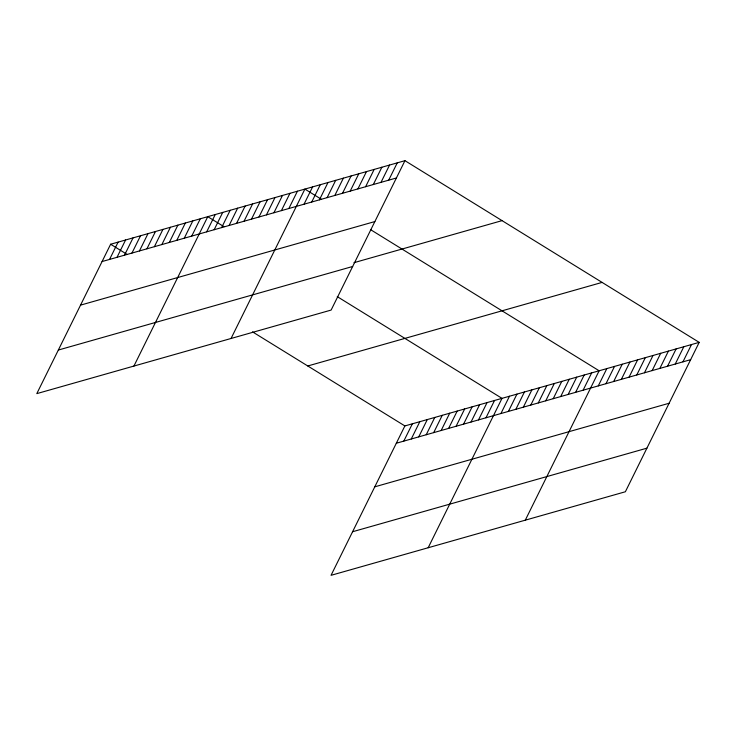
<?xml version="1.0" encoding="UTF-8"?>
<svg xmlns="http://www.w3.org/2000/svg" width="736" height="736" viewBox="0 0 736 736"><rect width="100%" height="100%" fill="white"/><g stroke="black" fill="none" stroke-linecap="round" stroke-linejoin="round"><path stroke-width="1.1" d="M404.956 160.678L110.63 244.242L36.8 393.631L331.126 310.068L404.956 160.678L699.2 342.369L625.37 491.758L331.044 575.322L404.874 425.932L699.2 342.369M109.554 259.422L118.11 242.126M117.024 257.296L125.58 240M124.494 255.18L133.05 237.875M131.965 253.055L140.521 235.759M139.444 250.939L147.991 233.634M146.915 248.814L155.462 231.518M154.385 246.689L162.932 229.393M161.856 244.573L170.402 227.277M169.326 242.448L177.873 225.152M176.796 240.332L185.343 223.026M184.267 238.206L192.814 220.91M191.737 236.09L200.293 218.785M133.924 366.059L207.764 216.669L223.946 226.66M206.678 231.84L215.234 214.544M214.148 229.724L222.704 212.419M221.628 227.599L230.175 210.303M229.098 225.483L237.645 208.178M236.569 223.358L245.116 206.062M244.039 221.232L252.586 203.936M251.51 219.116L260.056 201.82M258.98 216.991L267.527 199.695M266.45 214.875L274.997 197.57M273.921 212.75L282.477 195.454M281.391 210.634L289.947 193.329M288.862 208.509L297.418 191.213M231.049 338.477L304.888 189.088L321.071 199.079M304.032 204.203L312.588 186.898M311.733 202.014L320.28 184.718M319.433 199.833L327.98 182.528M327.124 197.644L335.68 180.348M334.825 195.454L343.372 178.158M342.525 193.274L351.072 175.978M350.216 191.084L358.772 173.788M357.917 188.904L366.464 171.598M365.617 186.714L374.164 169.418M373.318 184.534L381.864 167.228M381.009 182.344L389.565 165.048M388.709 180.154L397.256 162.858M403.797 441.112L412.353 423.816M411.268 438.987L419.824 421.691M418.738 436.871L427.294 419.566M426.218 434.746L434.764 417.45M433.688 432.63L442.235 415.325M441.158 430.505L449.705 413.209M448.629 428.38L457.176 411.084M456.099 426.264L464.646 408.968M463.57 424.138L472.116 406.842M471.04 422.022L479.587 404.717M478.51 419.897L487.057 402.601M485.981 417.781L494.537 400.476M428.168 547.75L502.007 398.36L337.254 296.626M500.922 413.531L509.478 396.235M508.401 411.415L516.948 394.11M515.872 409.29L524.418 391.994M523.342 407.174L531.889 389.868M530.812 405.048L539.359 387.752M538.283 402.923L546.83 385.627M545.753 400.807L554.3 383.511M553.224 398.682L561.77 381.386M560.694 396.566L569.25 379.261M568.164 394.441L576.72 377.145M575.635 392.325L584.191 375.02M583.105 390.2L591.661 372.904M525.292 520.168L599.132 370.778L370.576 229.65M598.276 385.894L606.832 368.589M605.976 383.704L614.523 366.408M613.677 381.524L622.224 364.219M621.368 379.334L629.924 362.038M629.068 377.145L637.615 359.849M636.769 374.964L645.316 357.668M644.46 372.775L653.016 355.479M652.16 370.594L660.707 353.289M659.861 368.405L668.408 351.109M667.561 366.224L676.108 348.919M675.252 364.035L683.808 346.739M682.953 361.845L691.5 344.549M102.083 261.547L396.41 177.974M80.537 305.136L374.863 221.564M353.961 262.688L502.053 220.634M58.346 350.042L352.664 266.478M307.777 365.976L602.103 282.403M396.327 443.238L690.653 359.665M374.78 486.827L669.107 403.254M352.59 531.732L646.907 448.169M110.63 244.242L126.822 254.233M252.512 331.853L404.874 425.932"/></g></svg>
